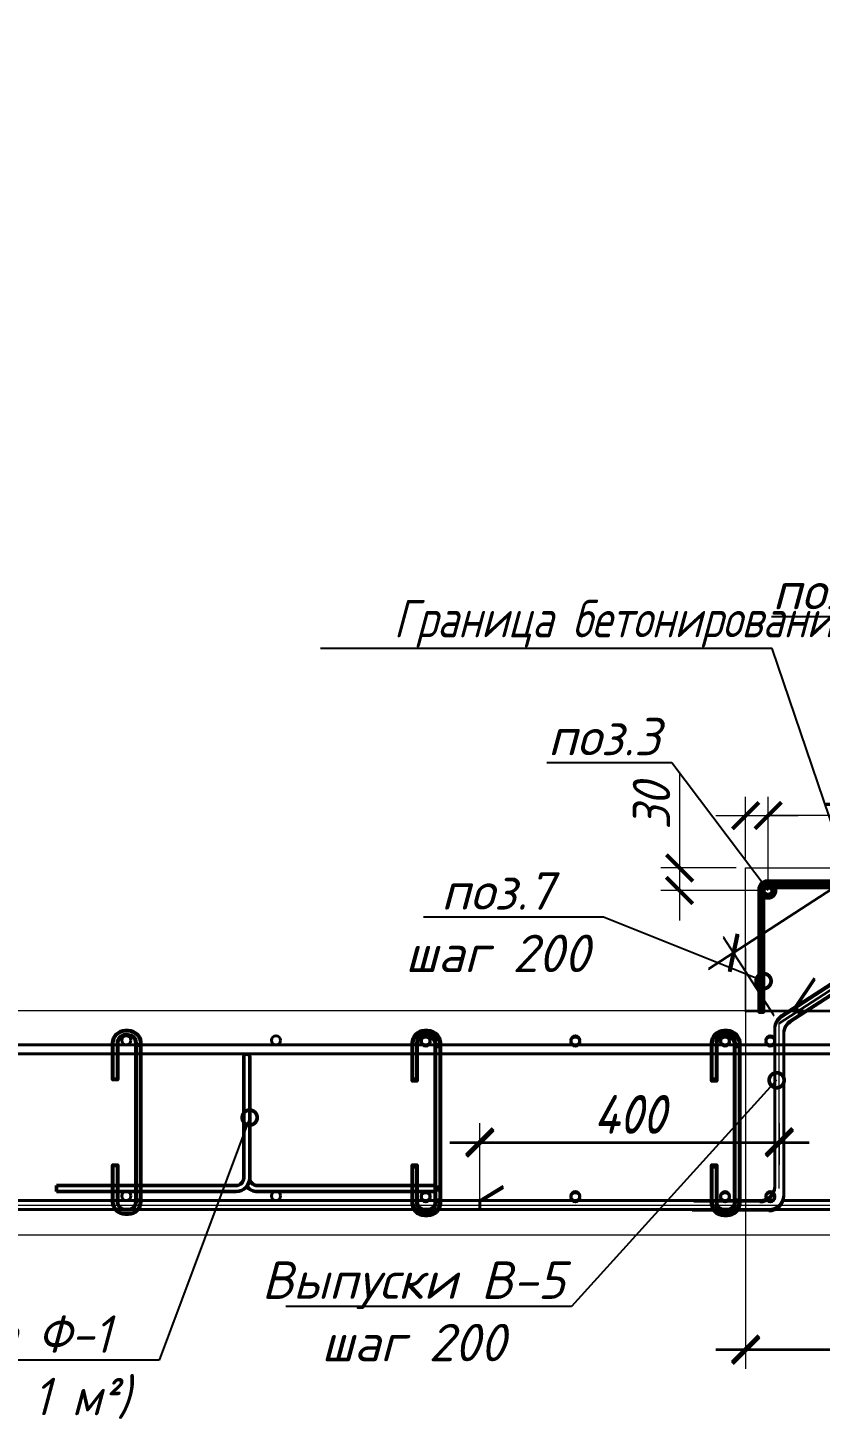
# Model space of a CAD drawing. Header units: millimetres. Extents: x 504091 to 2165846, y 135022 to 442887.
# Drawn here: x 1539344 to 1540402, y 249370 to 251239 of the extents above; entities that cross this region are included whole.
import ezdxf
from ezdxf import colors
from ezdxf.entities.mleader import LeaderData, LeaderLine
from ezdxf.math import Vec2, Vec3

# ---------------------------------------------------------------- set-up
doc = ezdxf.new("R2010")
doc.units = ezdxf.units.MM
doc.layers.get('Defpoints').update_dxf_attribs({"color": 255})
doc.layers.add('!Defpoints', color=255, linetype='Continuous', lineweight=5, plot=False)
for name, color, linetype, lineweight in [('Арматура 12', 26, 'Continuous', 50), ('К_Арматура 8', 134, 'Continuous', 50), ('КР_Арматура 12', 174, 'Continuous', 40), ('Монолит тонкий', 204, 'Continuous', 9), ('Размер', 7, 'Continuous', 13), ('Размеры КР', 164, 'Continuous', 9)]:
    doc.layers.add(name, color=color, linetype=linetype, lineweight=lineweight)
doc.layers.add('Контур', color=7, linetype='Continuous')
doc.styles.add('GOST 2.304_new', font='isocpeur.ttf', dxfattribs={"width": 0.9, "oblique": 15})
doc.linetypes.add('зигзаг', pattern='A,0.00254,-5.08,[131,ltypeshp.shx,S=5.08,R=0,X=-5.08,Y=0],-10.16,[131,ltypeshp.shx,S=5.08,R=180,X=5.08,Y=0],-5.08', length=20.32254)
doc.dimstyles.new('SPDS 1_20', dxfattribs={"dimscale": 20, "dimtxt": 2.5, "dimasz": 1.77, "dimexe": 1.25, "dimexo": 0.625, "dimtad": 1, "dimdec": 0, "dimrnd": 0.001, "dimtxsty": 'GOST 2.304_new', "dimblk": 'ARCHTICK', "dimcen": 2.5, "dimdle": 2, "dimclrt": 256, "dimadec": 0, "dimazin": 2, "dimtfac": 0.75, "dimtdec": 0, "dimtmove": 1, "dimatfit": 3, "dimfxl": 0, "dimtolj": 1, "dimlwd": 9, "dimlwe": 9, "dimarcsym": 0})

# ---------------------------------------------------------------- blocks, each defined once
blk = doc.blocks.new('_DotSmall')
at = {"color": 0, "linetype": 'ByBlock', "lineweight": 35, "const_width": 0.5}
blk.add_lwpolyline([(-0.0625, 0, 1), (0.0625, 0, 1)], format="xyb", close=True, dxfattribs=at)
blk = doc.blocks.new('_ArchTick')
at = {"color": 0, "linetype": 'ByBlock', "const_width": 0.15}
blk.add_lwpolyline([(-0.5, -0.5), (0.5, 0.5)], dxfattribs=at)
blk = doc.blocks.new('*D5008')
at = {"layer": 'Defpoints', "color": 0, "lineweight": 20, "transparency": 16777216}
for p in [(1540347.7, 249751.1), (1540347.7, 249709.7), (1539947.7, 249663.5)]:
    blk.add_point(p, dxfattribs=at)
at = {"layer": 'Контур', "color": 0, "lineweight": 9, "transparency": 16777216}
for p, q in [((1539947.7, 249676), (1539947.7, 249776.1)), ((1540347.7, 249722.2), (1540347.7, 249776.1)), ((1539907.7, 249751.1), (1540387.7, 249751.1))]:
    blk.add_line(p, q, dxfattribs=at)
at = {"layer": 'Контур', "color": 0, "lineweight": 9, "transparency": 16777216, "xscale": 35.4, "yscale": 35.4, "zscale": 35.4, "rotation": 180}
blk.add_blockref('_ArchTick', (1539947.7, 249751.1), dxfattribs=at)
at = {"layer": 'Контур', "color": 0, "lineweight": 9, "transparency": 16777216, "xscale": 35.4, "yscale": 35.4, "zscale": 35.4}
blk.add_blockref('_ArchTick', (1540347.7, 249751.1), dxfattribs=at)
at = {"layer": 'Контур', "lineweight": 20, "transparency": 16777216, "insert": (1540147.7, 249788.6), "char_height": 50, "attachment_point": 5, "style": 'GOST 2.304_new'}
blk.add_mtext('\\A1;400', dxfattribs=at)
blk = doc.blocks.new('*D5010')
at = {"layer": 'Defpoints', "color": 0, "lineweight": 20, "transparency": 16777216}
for p in [(1540302.7, 250021.8), (1540802.7, 249967.5), (1540802.7, 249474.4)]:
    blk.add_point(p, dxfattribs=at)
at = {"layer": 'Размеры КР', "color": 0, "lineweight": 9, "transparency": 16777216}
for p, q in [((1540302.7, 250009.3), (1540302.7, 249449.4)), ((1540802.7, 249955), (1540802.7, 249449.4)), ((1540262.7, 249474.4), (1540842.7, 249474.4))]:
    blk.add_line(p, q, dxfattribs=at)
at = {"layer": 'Размеры КР', "color": 0, "lineweight": 9, "transparency": 16777216, "xscale": 35.4, "yscale": 35.4, "zscale": 35.4, "rotation": 180}
blk.add_blockref('_ArchTick', (1540302.7, 249474.4), dxfattribs=at)
at = {"layer": 'Размеры КР', "color": 0, "lineweight": 9, "transparency": 16777216, "xscale": 35.4, "yscale": 35.4, "zscale": 35.4}
blk.add_blockref('_ArchTick', (1540802.7, 249474.4), dxfattribs=at)
at = {"layer": 'Размеры КР', "lineweight": 20, "transparency": 16777216, "insert": (1540552.7, 249511.9), "char_height": 50, "attachment_point": 5, "style": 'GOST 2.304_new'}
blk.add_mtext('\\A1;500', dxfattribs=at)
blk = doc.blocks.new('A$C087e266e')
at = {"layer": 'К_Арматура 8', "ltscale": 40}
for p, q in [((-29.1, 68.4), (-29.1, -93.2)), ((-21.1, 68.4), (-21.1, -93.2)), ((-279.1, -103.2), (-39.1, -103.2)), ((-279.1, -103.2), (-279.1, -111.2)), ((-279.1, -111.2), (-39.1, -111.2)), ((228.9, -103.2), (-11.1, -103.2)), ((228.9, -111.2), (-11.1, -111.2)), ((228.9, -103.2), (228.9, -111.2))]:
    blk.add_line(p, q, dxfattribs=at)
for centre, radius, start, end in [((-25.1, 68.4), 4, 0, 180), ((-39.1, -93.2), 10, 270, 0), ((-11.1, -93.2), 18, 180, 270), ((-11.1, -93.2), 10, 180, 270), ((-39.1, -93.2), 18, 270, 321.0576)]:
    blk.add_arc(centre, radius, start, end, dxfattribs=at)
blk = doc.blocks.new('*D5038')
at = {"layer": 'Defpoints', "color": 0, "lineweight": 20, "transparency": 16777216}
for p in [(1540332.7, 250186.9), (1540302.7, 250116.9), (1540332.7, 250086.9)]:
    blk.add_point(p, dxfattribs=at)
at = {"layer": 'Контур', "color": 0, "lineweight": 9, "transparency": 16777216}
for p, q in [((1540302.7, 250129.4), (1540302.7, 250211.9)), ((1540332.7, 250099.4), (1540332.7, 250211.9)), ((1540262.7, 250186.9), (1540372.7, 250186.9)), ((1540481.7, 250186.9), (1540332.7, 250186.9))]:
    blk.add_line(p, q, dxfattribs=at)
at = {"layer": 'Контур', "color": 0, "lineweight": 9, "transparency": 16777216, "xscale": 35.4, "yscale": 35.4, "zscale": 35.4, "rotation": 180}
blk.add_blockref('_ArchTick', (1540302.7, 250186.9), dxfattribs=at)
at = {"layer": 'Контур', "color": 0, "lineweight": 9, "transparency": 16777216, "xscale": 35.4, "yscale": 35.4, "zscale": 35.4}
blk.add_blockref('_ArchTick', (1540332.7, 250186.9), dxfattribs=at)
at = {"layer": 'Контур', "lineweight": 20, "transparency": 16777216, "insert": (1540435.5, 250224.4), "char_height": 50, "attachment_point": 5, "style": 'GOST 2.304_new'}
blk.add_mtext('\\A1;30', dxfattribs=at)
blk = doc.blocks.new('*D5039')
at = {"layer": 'Defpoints', "color": 0, "lineweight": 20, "transparency": 16777216}
for p in [(1540302.7, 250116.9), (1540214.4, 250086.9), (1540332.7, 250086.9)]:
    blk.add_point(p, dxfattribs=at)
at = {"layer": 'Контур', "color": 0, "lineweight": 9, "transparency": 16777216}
for p, q in [((1540214.4, 250245.4), (1540214.4, 250116.9)), ((1540214.4, 250156.9), (1540214.4, 250046.9)), ((1540290.2, 250116.9), (1540189.4, 250116.9)), ((1540320.2, 250086.9), (1540189.4, 250086.9))]:
    blk.add_line(p, q, dxfattribs=at)
at = {"layer": 'Контур', "color": 0, "lineweight": 9, "transparency": 16777216, "xscale": 35.4, "yscale": 35.4, "zscale": 35.4}
for p, rotation in [((1540214.4, 250116.9), 90), ((1540214.4, 250086.9), 270)]:
    blk.add_blockref('_ArchTick', p, dxfattribs=dict(at, rotation=rotation))
at = {"layer": 'Контур', "lineweight": 20, "transparency": 16777216, "insert": (1540176.9, 250199.2), "char_height": 50, "attachment_point": 5, "rotation": 90, "style": 'GOST 2.304_new'}
blk.add_mtext('\\A1;30', dxfattribs=at)
blk = doc.blocks.new('*D5052')
at = {"layer": 'Defpoints', "color": 0, "lineweight": 20, "transparency": 16777216}
for p in [(1540766.9, 250182.9), (1540286.6, 250004.4), (1540347.7, 249910.4)]:
    blk.add_point(p, dxfattribs=at)
at = {"layer": 'Размеры КР', "color": 0, "lineweight": 9, "transparency": 16777216}
for p, q in [((1540739.3, 250298.7), (1540253, 249982.6)), ((1540760.1, 250193.4), (1540692.2, 250297.8)), ((1540340.8, 249920.9), (1540272.9, 250025.4))]:
    blk.add_line(p, q, dxfattribs=at)
at = {"layer": 'Размеры КР', "color": 0, "lineweight": 9, "transparency": 16777216, "xscale": 35.4, "yscale": 35.4, "zscale": 35.4}
for p, rotation in [((1540705.8, 250276.9), 33.01986068878761), ((1540286.6, 250004.4), 213.0198606887876)]:
    blk.add_blockref('_ArchTick', p, dxfattribs=dict(at, rotation=rotation))
at = {"layer": 'Размеры КР', "lineweight": 20, "transparency": 16777216, "insert": (1540475.7, 250172.1), "char_height": 50, "attachment_point": 5, "rotation": 33.0199, "style": 'GOST 2.304_new'}
blk.add_mtext('\\A1;500', dxfattribs=at)
blk = doc.blocks.new('*D5058')
at = {"layer": 'Defpoints', "color": 0, "lineweight": 20, "transparency": 16777216}
for p in [(1540347.7, 249749.3), (1540347.7, 249707.9), (1539947.7, 249661.6)]:
    blk.add_point(p, dxfattribs=at)
at = {"layer": 'Контур', "color": 0, "lineweight": 9, "transparency": 16777216}
for p, q in [((1539947.7, 249674.1), (1539947.7, 249774.3)), ((1540347.7, 249720.4), (1540347.7, 249774.3)), ((1539907.7, 249749.3), (1540387.7, 249749.3))]:
    blk.add_line(p, q, dxfattribs=at)
at = {"layer": 'Контур', "color": 0, "lineweight": 9, "transparency": 16777216, "xscale": 35.4, "yscale": 35.4, "zscale": 35.4, "rotation": 180}
blk.add_blockref('_ArchTick', (1539947.7, 249749.3), dxfattribs=at)
at = {"layer": 'Контур', "color": 0, "lineweight": 9, "transparency": 16777216, "xscale": 35.4, "yscale": 35.4, "zscale": 35.4}
blk.add_blockref('_ArchTick', (1540347.7, 249749.3), dxfattribs=at)
at = {"layer": 'Контур', "lineweight": 20, "transparency": 16777216, "insert": (1540147.7, 249786.8), "char_height": 50, "attachment_point": 5, "style": 'GOST 2.304_new'}
blk.add_mtext('\\A1;400', dxfattribs=at)
blk = doc.blocks.new('*D5060')
at = {"layer": 'Defpoints', "color": 0, "lineweight": 20, "transparency": 16777216}
for p in [(1540302.7, 250020), (1540802.7, 249965.7), (1540802.7, 249472.6)]:
    blk.add_point(p, dxfattribs=at)
at = {"layer": 'Размеры КР', "color": 0, "lineweight": 9, "transparency": 16777216}
for p, q in [((1540302.7, 250007.5), (1540302.7, 249447.6)), ((1540802.7, 249953.2), (1540802.7, 249447.6)), ((1540262.7, 249472.6), (1540842.7, 249472.6))]:
    blk.add_line(p, q, dxfattribs=at)
at = {"layer": 'Размеры КР', "color": 0, "lineweight": 9, "transparency": 16777216, "xscale": 35.4, "yscale": 35.4, "zscale": 35.4, "rotation": 180}
blk.add_blockref('_ArchTick', (1540302.7, 249472.6), dxfattribs=at)
at = {"layer": 'Размеры КР', "color": 0, "lineweight": 9, "transparency": 16777216, "xscale": 35.4, "yscale": 35.4, "zscale": 35.4}
blk.add_blockref('_ArchTick', (1540802.7, 249472.6), dxfattribs=at)
at = {"layer": 'Размеры КР', "lineweight": 20, "transparency": 16777216, "insert": (1540552.7, 249510.1), "char_height": 50, "attachment_point": 5, "style": 'GOST 2.304_new'}
blk.add_mtext('\\A1;500', dxfattribs=at)
blk = doc.blocks.new('*D5056')
at = {"layer": 'Defpoints', "color": 0, "lineweight": 20, "transparency": 16777216}
for p in [(1540766.9, 250181.1), (1540286.6, 250002.6), (1540347.7, 249908.6)]:
    blk.add_point(p, dxfattribs=at)
at = {"layer": 'Размеры КР', "color": 0, "lineweight": 9, "transparency": 16777216}
for p, q in [((1540739.3, 250296.9), (1540253, 249980.8)), ((1540760.1, 250191.5), (1540692.2, 250296)), ((1540340.8, 249919.1), (1540272.9, 250023.6))]:
    blk.add_line(p, q, dxfattribs=at)
at = {"layer": 'Размеры КР', "color": 0, "lineweight": 9, "transparency": 16777216, "xscale": 35.4, "yscale": 35.4, "zscale": 35.4}
for p, rotation in [((1540705.8, 250275.1), 33.01986068878761), ((1540286.6, 250002.6), 213.0198606887876)]:
    blk.add_blockref('_ArchTick', p, dxfattribs=dict(at, rotation=rotation))
at = {"layer": 'Размеры КР', "lineweight": 20, "transparency": 16777216, "insert": (1540475.7, 250170.3), "char_height": 50, "attachment_point": 5, "rotation": 33.0199, "style": 'GOST 2.304_new'}
blk.add_mtext('\\A1;500', dxfattribs=at)

msp = doc.modelspace()

# ---------------------------------------------------------------- linework, layer by layer
at = {"layer": '!Defpoints', "lineweight": 15, "ltscale": 100}
for p, q in [((1540347.6576, 249910.4127), (1543065.3933, 251676.6706)), ((1540347.6576, 249908.5884), (1543065.3933, 251674.8462)), ((1540347.6576, 249690.4674), (1540347.6576, 249910.4127)), ((1540347.6576, 249688.6431), (1540347.6576, 249908.5884)), ((1536942.2579, 249666.4674), (1544062.6958, 249666.4674))]:
    msp.add_line(p, q, dxfattribs=at)
at = {"layer": 'Арматура 12', "lineweight": 53, "ltscale": 20}
for points in [[(1540332.6576, 250092.9093), (1540896.0467, 250092.9093), (1540896.0467, 250098.9093), (1540330.6576, 250098.9093, 0.414213562), (1540320.6576, 250088.9093), (1540320.6576, 249926.6706), (1540326.6576, 249926.6706), (1540326.6576, 250086.9093)], [(1540332.6576, 250091.085), (1540896.0467, 250091.085), (1540896.0467, 250097.085), (1540330.6576, 250097.085, 0.414213562), (1540320.6576, 250087.085), (1540320.6576, 249924.8462), (1540326.6576, 249924.8462), (1540326.6576, 250085.085)], [(1539488.3988, 249880.6603, 0.468919726), (1539477.8988, 249893.5642), (1539474.0536, 249893.5642, 0.414213562), (1539463.5536, 249883.0642), (1539463.5536, 249834.1486), (1539457.5536, 249834.1486), (1539457.5536, 249883.0642, -0.414213562), (1539474.0536, 249899.5642), (1539477.8988, 249899.5642, -0.450955437), (1539494.3988, 249880.6603, -0.242110317)], [(1539888.3988, 249880.6603, 0.468919726), (1539877.8988, 249893.5642), (1539874.0536, 249893.5642, 0.414213562), (1539863.5536, 249883.0642), (1539863.5536, 249834.1486), (1539857.5536, 249834.1486), (1539857.5536, 249883.0642, -0.414213562), (1539874.0536, 249899.5642), (1539877.8988, 249899.5642, -0.450955437), (1539894.3988, 249880.6603, -0.242110317)], [(1539888.3988, 249878.836, 0.468919726), (1539877.8988, 249891.7399), (1539874.0536, 249891.7399, 0.414213562), (1539863.5536, 249881.2399), (1539863.5536, 249832.3243), (1539857.5536, 249832.3243), (1539857.5536, 249881.2399, -0.414213562), (1539874.0536, 249897.7399), (1539877.8988, 249897.7399, -0.450955437), (1539894.3988, 249878.836, -0.242110317)], [(1540288.3988, 249880.6603, 0.468919726), (1540277.8988, 249893.5642), (1540274.0536, 249893.5642, 0.414213562), (1540263.5536, 249883.0642), (1540263.5536, 249834.1486), (1540257.5536, 249834.1486), (1540257.5536, 249883.0642, -0.414213562), (1540274.0536, 249899.5642), (1540277.8988, 249899.5642, -0.450955437), (1540294.3988, 249880.6603, -0.242110317)], [(1540288.3988, 249878.836, 0.468919726), (1540277.8988, 249891.7399), (1540274.0536, 249891.7399, 0.414213562), (1540263.5536, 249881.2399), (1540263.5536, 249832.3243), (1540257.5536, 249832.3243), (1540257.5536, 249881.2399, -0.414213562), (1540274.0536, 249897.7399), (1540277.8988, 249897.7399, -0.450955437), (1540294.3988, 249878.836, -0.242110317)], [(1539494.3988, 249672.6603), (1539494.3988, 249670.9042, -0.414213562), (1539477.8988, 249654.4042), (1539474.0536, 249654.4042, -0.414213562), (1539457.5536, 249670.9042), (1539457.5536, 249719.8341), (1539463.5536, 249719.8341), (1539463.5536, 249670.9042, 0.414213562), (1539474.0536, 249660.4042), (1539477.8988, 249660.4042, 0.414213562), (1539488.3988, 249670.9042), (1539488.3988, 249672.6603)], [(1539894.3988, 249672.6603), (1539894.3988, 249670.9042, -0.414213562), (1539877.8988, 249654.4042), (1539874.0536, 249654.4042, -0.414213562), (1539857.5536, 249670.9042), (1539857.5536, 249719.8341), (1539863.5536, 249719.8341), (1539863.5536, 249670.9042, 0.414213562), (1539874.0536, 249660.4042), (1539877.8988, 249660.4042, 0.414213562), (1539888.3988, 249670.9042), (1539888.3988, 249672.6603)], [(1539894.3988, 249670.836), (1539894.3988, 249669.0799, -0.414213562), (1539877.8988, 249652.5799), (1539874.0536, 249652.5799, -0.414213562), (1539857.5536, 249669.0799), (1539857.5536, 249718.0098), (1539863.5536, 249718.0098), (1539863.5536, 249669.0799, 0.414213562), (1539874.0536, 249658.5799), (1539877.8988, 249658.5799, 0.414213562), (1539888.3988, 249669.0799), (1539888.3988, 249670.836)], [(1540294.3988, 249672.6603), (1540294.3988, 249670.9042, -0.414213562), (1540277.8988, 249654.4042), (1540274.0536, 249654.4042, -0.414213562), (1540257.5536, 249670.9042), (1540257.5536, 249719.8341), (1540263.5536, 249719.8341), (1540263.5536, 249670.9042, 0.414213562), (1540274.0536, 249660.4042), (1540277.8988, 249660.4042, 0.414213562), (1540288.3988, 249670.9042), (1540288.3988, 249672.6603)], [(1540294.3988, 249670.836), (1540294.3988, 249669.0799, -0.414213562), (1540277.8988, 249652.5799), (1540274.0536, 249652.5799, -0.414213562), (1540257.5536, 249669.0799), (1540257.5536, 249718.0098), (1540263.5536, 249718.0098), (1540263.5536, 249669.0799, 0.414213562), (1540274.0536, 249658.5799), (1540277.8988, 249658.5799, 0.414213562), (1540288.3988, 249669.0799), (1540288.3988, 249670.836)]]:
    msp.add_lwpolyline(points, format="xyb", dxfattribs=at)
for points in [[(1539488.3988, 249672.6603), (1539488.3988, 249880.6603), (1539494.3988, 249880.6603), (1539494.3988, 249672.6603)], [(1539888.3988, 249672.6603), (1539888.3988, 249880.6603), (1539894.3988, 249880.6603), (1539894.3988, 249672.6603)], [(1539888.3988, 249670.836), (1539888.3988, 249878.836), (1539894.3988, 249878.836), (1539894.3988, 249670.836)], [(1540288.3988, 249672.6603), (1540288.3988, 249880.6603), (1540294.3988, 249880.6603), (1540294.3988, 249672.6603)], [(1540288.3988, 249670.836), (1540288.3988, 249878.836), (1540294.3988, 249878.836), (1540294.3988, 249670.836)]]:
    msp.add_lwpolyline(points, close=True, dxfattribs=at)
for centre in [(1540332.6576, 250086.9093), (1540332.6576, 250085.085)]:
    msp.add_circle(centre, 6, dxfattribs=at)
at = {"layer": 'КР_Арматура 12', "ltscale": 12}
for p, q in [((1540350.759, 249919.5841), (1542978.6479, 251627.4504)), ((1540350.759, 249917.7598), (1542978.6479, 251625.6261)), ((1540362.759, 249913.0713), (1542982.2047, 251615.4504)), ((1540362.759, 249911.247), (1542982.2047, 251613.6261)), ((1540369.404, 249931.7014), (1540394.6086, 249969.6744)), ((1540369.404, 249929.8771), (1540394.6086, 249967.8501)), ((1540375.9431, 249921.6397), (1540369.404, 249931.7014)), ((1540375.9431, 249919.8153), (1540369.404, 249929.8771)), ((1540341.6576, 249692.4674), (1540341.6576, 249902.8145)), ((1540341.6576, 249690.6431), (1540341.6576, 249900.9901)), ((1540353.6576, 249680.4674), (1540353.6576, 249896.3017)), ((1540353.6576, 249678.6431), (1540353.6576, 249894.4774)), ((1536962.2579, 249880.6603), (1544062.6958, 249880.6603)), ((1544062.6958, 249880.6603), (1536962.2579, 249880.6603)), ((1536962.2579, 249868.6603), (1544062.6958, 249868.6603)), ((1544062.6958, 249868.6603), (1536962.2579, 249868.6603)), ((1539947.6576, 249672.4674), (1539978.9389, 249691.6001)), ((1539947.6576, 249670.6431), (1539978.9389, 249689.7757)), ((1536962.2579, 249672.4674), (1540321.6576, 249672.4674)), ((1539947.6576, 249672.4674), (1539947.6576, 249660.4674)), ((1539947.6576, 249670.6431), (1539947.6576, 249658.6431)), ((1540351.9879, 249672.4674), (1544062.6958, 249672.4674)), ((1544062.6958, 249660.4674), (1536962.2579, 249660.4674))]:
    msp.add_line(p, q, dxfattribs=at)
for centre in [(1539475.2579, 249886.6603), (1539675.2579, 249886.6603), (1539875.2579, 249886.6603), (1539875.2579, 249884.836), (1540075.2579, 249886.6603), (1540075.2579, 249884.836), (1540275.2579, 249886.6603), (1540275.2579, 249884.836), (1540335.6576, 249886.6603), (1540335.6576, 249884.836), (1539475.2579, 249678.6603), (1539675.2579, 249678.6603), (1539875.2579, 249678.6603), (1539875.2579, 249676.836), (1540075.2579, 249678.6603), (1540075.2579, 249676.836), (1540275.2579, 249678.6603), (1540275.2579, 249676.836), (1540335.6576, 249678.6603), (1540335.6576, 249676.836)]:
    msp.add_circle(centre, 6, dxfattribs=at)
for centre, start, end in [((1540361.6576, 249902.8145), 123.0198607, 180), ((1540361.6576, 249900.9901), 123.0198607, 180), ((1540373.6576, 249896.3017), 123.0198607, 180), ((1540373.6576, 249894.4774), 123.0198607, 180), ((1540321.6576, 249692.4674), 270, 0), ((1540321.6576, 249690.6431), 270, 0), ((1540333.6576, 249680.4674), 270, 0), ((1540333.6576, 249678.6431), 270, 0)]:
    msp.add_arc(centre, 20, start, end, dxfattribs=at)
at = {"layer": 'Монолит тонкий', "lineweight": 15, "ltscale": 100}
for p, q in [((1540302.6576, 249926.6706), (1540302.6576, 250116.9093)), ((1540302.6576, 249924.8462), (1540302.6576, 250115.085)), ((1537442.2579, 249926.6706), (1540302.6576, 249926.6706)), ((1536942.2579, 249626.6706), (1544082.6958, 249626.6706))]:
    msp.add_line(p, q, dxfattribs=at)
msp.add_lwpolyline([(1540302.6576, 250116.9093), (1540602.6576, 250116.9093), (1540602.6576, 250311.8795), (1540902.6576, 250311.8795), (1540902.6576, 250506.8496), (1541202.6576, 250506.8496), (1541202.6576, 250701.8198), (1541502.6576, 250701.8198), (1541502.6576, 250896.7899), (1541802.6576, 250896.7899), (1541802.6576, 251091.7601), (1542102.6576, 251091.7601), (1542102.6576, 251286.7302), (1542402.6576, 251286.7302), (1542402.6576, 251481.7004), (1542702.6576, 251481.7004), (1542702.6576, 251676.6706)], dxfattribs=at)
at = {"layer": 'Размеры КР', "linetype": 'зигзаг', "lineweight": 20}
for p, q in [((1540802.6576, 249926.6706), (1540302.6576, 249926.6706)), ((1540802.6576, 249924.8462), (1540302.6576, 249924.8462))]:
    msp.add_line(p, q, dxfattribs=at)
at = {"layer": 'Размеры КР', "lineweight": 20}
for p, q in [((1540233.3125, 249672.4674), (1540321.6576, 249672.4674)), ((1540233.3125, 249670.6431), (1540321.6576, 249670.6431)), ((1540231.17, 249660.4674), (1540333.6576, 249660.4674)), ((1540231.17, 249658.6431), (1540333.6576, 249658.6431))]:
    msp.add_line(p, q, dxfattribs=at)

# ---------------------------------------------------------------- block references
at = {"layer": 'Размеры КР', "lineweight": 20, "xscale": -1}
msp.add_blockref('A$C087e266e', (1539611.0884, 249795.8705), dxfattribs=at)

# ---------------------------------------------------------------- dimensions: what is measured, and where the dimension line sits
at = {"layer": 'Контур', "lineweight": 20}
dim = msp.add_linear_dim(base=(1540214.356, 250086.9093), p1=(1540302.6576, 250116.9093), p2=(1540332.6576, 250086.9093), angle=90, dimstyle='SPDS 1_20', dxfattribs=at)
dim.commit()
dim.dimension.update_dxf_attribs({"geometry": '*D5039', "text_midpoint": (1540200.7755, 250199.1551), "dimtype": 160})
dim = msp.add_linear_dim(base=(1540332.6576, 250186.8673), p1=(1540302.6576, 250116.9093), p2=(1540332.6576, 250086.9093), dimstyle='SPDS 1_20', dxfattribs=at)
dim.commit()
dim.dimension.update_dxf_attribs({"geometry": '*D5038', "text_midpoint": (1540435.4519, 250201.3141), "dimtype": 160})
for base, p1, p2, picture, middle in [((1540347.6576, 249751.1489), (1539947.6576, 249663.4674), (1540347.6576, 249709.6839), '*D5008', (1540147.6576, 249788.6489)), ((1540347.6576, 249749.3246), (1539947.6576, 249661.6431), (1540347.6576, 249707.8596), '*D5058', (1540147.6576, 249786.8246))]:
    dim = msp.add_linear_dim(base=base, p1=p1, p2=p2, dimstyle='SPDS 1_20', dxfattribs=at)
    dim.commit()
    dim.dimension.update_dxf_attribs({"geometry": picture, "text_midpoint": middle})
at = {"layer": 'Размеры КР', "lineweight": 20}
for p1, p2, picture, middle in [((1540766.8985, 250182.8776), (1540347.6576, 249910.4127), '*D5052', (1540475.7493, 250172.0932)), ((1540766.8985, 250181.0532), (1540347.6576, 249908.5884), '*D5056', (1540475.7493, 250170.2689))]:
    dim = msp.add_aligned_dim(p1=p1, p2=p2, distance=-112.1134, dimstyle='SPDS 1_20', dxfattribs=at)
    dim.commit()
    dim.dimension.update_dxf_attribs({"geometry": picture, "text_midpoint": middle})
for base, p1, p2, picture, middle in [((1540802.6576, 249474.4392), (1540302.6576, 250021.7899), (1540802.6576, 249967.5168), '*D5010', (1540552.6576, 249511.9392)), ((1540802.6576, 249472.6149), (1540302.6576, 250019.9656), (1540802.6576, 249965.6925), '*D5060', (1540552.6576, 249510.1149))]:
    dim = msp.add_linear_dim(base=base, p1=p1, p2=p2, dimstyle='SPDS 1_20', dxfattribs=at)
    dim.commit()
    dim.dimension.update_dxf_attribs({"geometry": picture, "text_midpoint": middle})

# ---------------------------------------------------------------- leaders
at = {"layer": 'Размер', "ltscale": 20}
ml = msp.add_multileader_mtext('Standard', dxfattribs=at)
ml.set_content('\\A1;{\\W1;поз.3}', color=256, style='GOST 2.304_new')
ml.set_leader_properties()
ml.set_arrow_properties(name='DOTSMALL')
ml.build(insert=Vec2(0, 0))
ml.multileader.update_dxf_attribs({"text_left_attachment_type": 6, "text_right_attachment_type": 6, "dogleg_length": 4, "arrow_head_size": 40})
ctx = ml.context
ctx.base_point, ctx.char_height, ctx.arrow_head_size, ctx.landing_gap_size, ctx.plane_origin = Vec3(1540330.9692, 250452.3954), 50, 40, 0, Vec3(1494572.7868, 541617.6486)
ctx.left_attachment, ctx.right_attachment, ctx.text_align_type = 6, 6, 1
notes = []
notes.append((ctx, [(0, (1, 1, 0), (1540504.2449, 250452.3954), (-1, 0), 8, [(0, [(1540632.6576, 250281.8795)], 0, [])])]))
ctx.mtext.insert, ctx.mtext.rotation, ctx.mtext.width, ctx.mtext.alignment, ctx.mtext.flow_direction = Vec3(1540413.6071, 250512.3954), 6.283185307, 511.854399, 2, 5
ml = msp.add_multileader_mtext('Standard', dxfattribs=at)
ml.set_content('\\A1;{\\W0.8;Граница бетонирования}', color=256, style='GOST 2.304_new')
ml.set_leader_properties()
ml.set_arrow_properties(name='DOTSMALL')
ml.build(insert=Vec2(0, 0))
ml.multileader.update_dxf_attribs({"text_left_attachment_type": 6, "text_right_attachment_type": 6, "arrow_head_size": 40})
ctx = ml.context
ctx.base_point, ctx.char_height, ctx.arrow_head_size, ctx.landing_gap_size, ctx.plane_origin = Vec3(1539948.747, 250410.1079), 50, 40, 0, Vec3(1561753.0879, 395098.865)
ctx.left_attachment, ctx.right_attachment, ctx.text_align_type = 6, 6, 1
notes.append((ctx, [(1, (1, 1, 0), (1540338.1445, 250410.1079), (-1, 0), 8, [(1, [(1540502.6576, 249924.7899)], 0, [])])]))
ctx.mtext.insert, ctx.mtext.width, ctx.mtext.alignment, ctx.mtext.flow_direction = Vec3(1540139.4458, 250475.1079), 589.61696, 2, 5
ml = msp.add_multileader_mtext('Standard', dxfattribs=at)
ml.set_content('\\A1;{\\W1;поз.3}', color=256, style='GOST 2.304_new')
ml.set_leader_properties()
ml.set_arrow_properties(name='DOTSMALL')
ml.build(insert=Vec2(0, 0))
ml.multileader.update_dxf_attribs({"text_left_attachment_type": 6, "text_right_attachment_type": 6, "dogleg_length": 4, "arrow_head_size": 40})
ctx = ml.context
ctx.base_point, ctx.char_height, ctx.arrow_head_size, ctx.landing_gap_size, ctx.plane_origin = Vec3(1540030.9692, 250257.4252), 50, 40, 0, Vec3(1494272.7868, 541422.6785)
ctx.left_attachment, ctx.right_attachment, ctx.text_align_type = 6, 6, 1
notes.append((ctx, [(0, (1, 1, 0), (1540204.2449, 250257.4252), (-1, 0), 8, [(0, [(1540332.6576, 250086.9093)], 0, [])])]))
ctx.mtext.insert, ctx.mtext.rotation, ctx.mtext.width, ctx.mtext.alignment, ctx.mtext.flow_direction = Vec3(1540113.6071, 250317.4252), 6.283185307, 511.854399, 2, 5
ml = msp.add_multileader_mtext('Standard', dxfattribs=at)
ml.set_content('\\A1;{\\W1;поз.7\\Pшаг 200}', color=256, style='GOST 2.304_new')
ml.set_leader_properties()
ml.set_arrow_properties(name='DOTSMALL')
ml.build(insert=Vec2(0, 0))
ml.multileader.update_dxf_attribs({"text_left_attachment_type": 6, "text_right_attachment_type": 6, "dogleg_length": 4, "arrow_head_size": 40})
ctx = ml.context
ctx.base_point, ctx.char_height, ctx.arrow_head_size, ctx.landing_gap_size, ctx.plane_origin = Vec3(1539836.9895, 250051.1762), 50, 40, 0, Vec3(1494181.3071, 541216.4295)
ctx.left_attachment, ctx.right_attachment, ctx.text_align_type = 6, 6, 1
notes.append((ctx, [(0, (1, 1, 0), (1540112.7652, 250051.1762), (-1, 0), 8, [(0, [(1540326.6576, 249965.7639)], 0, [])])]))
ctx.mtext.insert, ctx.mtext.rotation, ctx.mtext.width, ctx.mtext.alignment, ctx.mtext.flow_direction = Vec3(1539970.8773, 250111.1762), 6.283185307, 511.854399, 2, 5
ml = msp.add_multileader_mtext('Standard', dxfattribs=at)
ml.set_content('\\A1;{\\W1;Выпуски В-5\\Pшаг 200}', color=256, style='GOST 2.304_new')
ml.set_leader_properties()
ml.set_arrow_properties(name='DOTSMALL')
ml.build(insert=Vec2(0, 0))
ml.multileader.update_dxf_attribs({"text_left_attachment_type": 6, "text_right_attachment_type": 6, "dogleg_length": 4, "arrow_head_size": 40})
ctx = ml.context
ctx.base_point, ctx.char_height, ctx.arrow_head_size, ctx.landing_gap_size, ctx.plane_origin = Vec3(1539655.4375, 249531.2329), 50, 40, 0, Vec3(1496474.4961, 539776.4657)
ctx.left_attachment, ctx.right_attachment, ctx.text_align_type = 6, 6, 1
notes.append((ctx, [(0, (1, 1, 0), (1540070.2324, 249531.2329), (-1, 0), 8, [(1, [(1540344.1092, 249833.2987)], 0, [])])]))
ctx.mtext.insert, ctx.mtext.rotation, ctx.mtext.width, ctx.mtext.alignment, ctx.mtext.flow_direction = Vec3(1539858.835, 249591.2329), 6.283185307, 511.854399, 2, 5
ml = msp.add_multileader_mtext('Standard', dxfattribs=at)
ml.set_content('\\A1;Фиксатор Ф-1 \\P(1,5 шт на 1 м²)', color=256, style='GOST 2.304_new')
ml.set_leader_properties()
ml.set_arrow_properties(name='DOTSMALL')
ml.build(insert=Vec2(0, 0))
ml.multileader.update_dxf_attribs({"text_left_attachment_type": 6, "text_right_attachment_type": 6, "arrow_head_size": 40})
ctx = ml.context
ctx.base_point, ctx.char_height, ctx.arrow_head_size, ctx.landing_gap_size, ctx.plane_origin = Vec3(1539009.5879, 249459.1255), 50, 40, 0, Vec3(1540871.5288, 278521.9916)
ctx.left_attachment, ctx.right_attachment, ctx.text_align_type = 6, 6, 1
notes.append((ctx, [(1, (1, 1, 0), (1539519.306, 249459.1255), (-1, 0), 8, [(1, [(1539640.1849, 249783.4472)], 0, [])])]))
ctx.mtext.insert, ctx.mtext.width, ctx.mtext.alignment, ctx.mtext.flow_direction = Vec3(1539260.4469, 249519.1255), 543.43425, 2, 5
for ctx, leaders in notes:
    for number, flags, end, landing, length, lines in leaders:
        leader = LeaderData()
        leader.index, (leader.has_last_leader_line, leader.has_dogleg_vector, leader.attachment_direction) = number, flags
        leader.last_leader_point, leader.dogleg_vector, leader.dogleg_length = Vec3(end), Vec3(landing), length
        for number, points, colour, breaks in lines:
            line = LeaderLine()
            line.index, line.vertices, line.color, line.breaks = number, Vec3.list(points), colors.encode_raw_color(colour), breaks
            leader.lines.append(line)
        ctx.leaders.append(leader)

doc.saveas('drawing.dxf')
